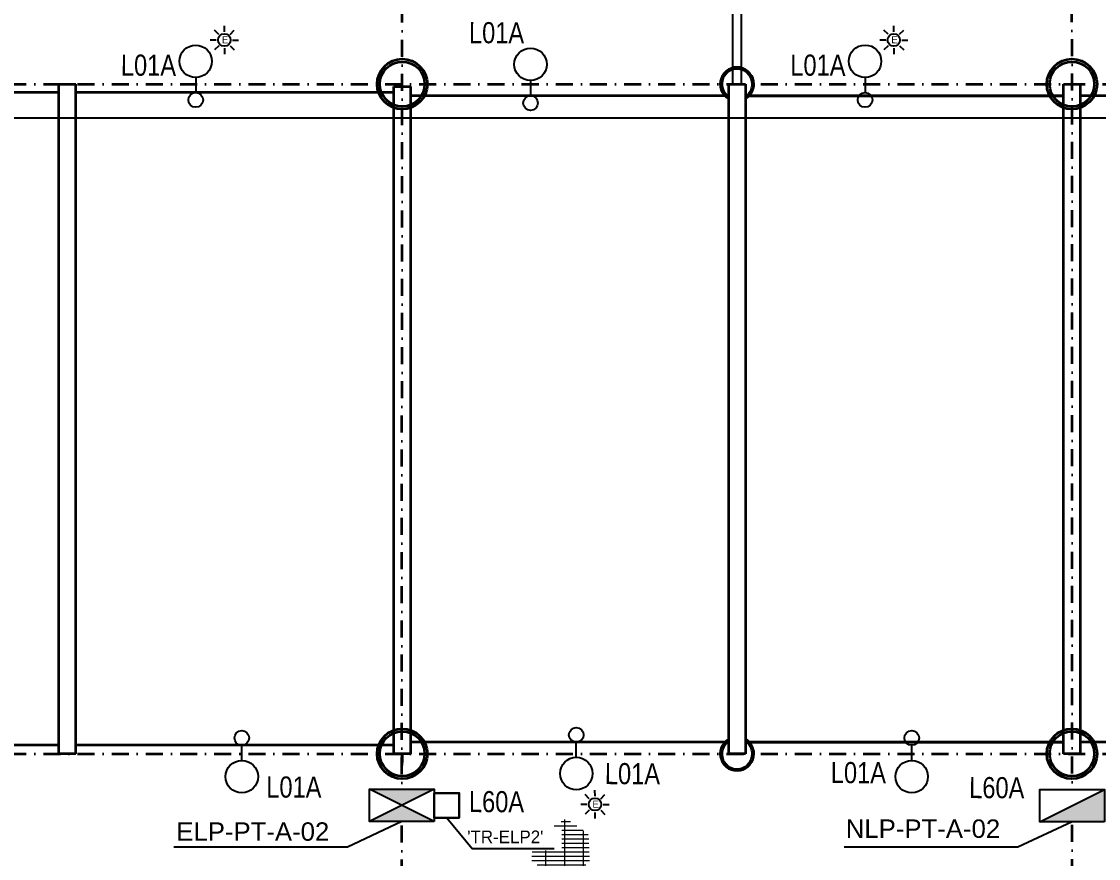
# Model space of a CAD drawing. Header units: inches. Extents: x 3139 to 9140, y 3844 to 6923.
# Drawn here: x 3912 to 4683, y 4996 to 5596 of the extents above; entities that cross this region are included whole.
import ezdxf
from ezdxf.enums import TextEntityAlignment as Align

# ---------------------------------------------------------------- set-up
doc = ezdxf.new("R2010")
doc.units = ezdxf.units.IN
doc.header["$MEASUREMENT"] = 0
doc.linetypes.add('DASHDOT2', pattern=[12.700025, 6.350013, -3.175006, 0, -3.175006])
for name, color, linetype in [('Default', 7, 'Continuous'), ('E-LIGHTING', 41, 'Continuous'), ('POWER', 7, 'Continuous'), ('TF_P_Steel', 7, 'Continuous'), ('TF_S_GRATING', 7, 'Continuous'), ('TRAFO', 7, 'Continuous')]:
    doc.layers.add(name, color=color, linetype=linetype)
doc.layers.add('Level 2', color=7, linetype='Continuous', lineweight=0)
doc.styles.add('Arial', font='arial.ttf')
doc.styles.add('Style-WORKING', font='WORKING.shx')

# ---------------------------------------------------------------- blocks, each defined once
blk = doc.blocks.new('TF_P_ELP_GRATING', base_point=(2.146, 13.23))
at = {"layer": 'TF_S_GRATING', "color": 8, "linetype": 'Continuous', "lineweight": 18}
for p, q in [((2.19, 13.523), (2.19, 12.866)), ((2.37, 13.425), (1.964, 13.425)), ((1.98, 13.435), (1.98, 12.994)), ((2.313, 13.474), (2.034, 13.474)), ((2.4, 13.399), (2.4, 12.99)), ((2.469, 13.328), (1.822, 13.328)), ((2.467, 13.279), (1.824, 13.279)), ((2.426, 13.377), (1.882, 13.377)), ((2.465, 13.23), (1.826, 13.23)), ((2.463, 13.182), (1.828, 13.182)), ((2.462, 13.133), (1.83, 13.133)), ((2.46, 13.084), (1.832, 13.084)), ((2.453, 13.035), (1.912, 13.035)), ((2.396, 12.987), (1.992, 12.987)), ((2.326, 12.938), (2.072, 12.938)), ((2.256, 12.889), (2.152, 12.889))]:
    blk.add_line(p, q, dxfattribs=at)
blk = doc.blocks.new('A$Cdd380a1b')
at = {"layer": 'TF_P_Steel', "color": 8, "linetype": 'Continuous', "lineweight": 35}
for p, q in [((-67.8219, 8.1279), (-67.8233, 8.1279)), ((-67.7125, 8.1279), (-67.7111, 8.1279)), ((-71.5649, 4.3125), (-71.5649, 8.0625)), ((-71.5649, 8.0625), (-71.4695, 8.0625)), ((-71.4695, 4.3125), (-71.4695, 8.0625)), ((-69.6899, 4.3125), (-69.6899, 8.0486)), ((-69.6899, 8.0486), (-69.5945, 8.0486)), ((-69.5945, 4.3125), (-69.5945, 8.0486)), ((-67.8149, 8.0625), (-67.7195, 8.0625)), ((-67.8149, 8.0625), (-67.8149, 4.3125)), ((-67.7195, 8.0625), (-67.7195, 4.3125)), ((-65.9399, 8.0625), (-65.8445, 8.0625)), ((-65.9399, 4.3125), (-65.9399, 8.0625)), ((-65.8445, 4.3125), (-65.8445, 8.0625)), ((-71.5649, 8.0148), (-73.3445, 8.0148)), ((-69.6899, 8.0148), (-71.4695, 8.0148)), ((-67.8149, 7.9977), (-69.5945, 7.9977)), ((-67.8345, 7.9971), (-69.5945, 7.9971)), ((-67.8149, 7.9971), (-67.8233, 7.9971)), ((-65.9399, 7.9977), (-67.7195, 7.9977)), ((-67.7195, 7.9971), (-67.7111, 7.9971)), ((-67.6999, 7.9971), (-65.9399, 7.9971)), ((-64.0649, 7.9977), (-65.8445, 7.9977)), ((-71.5649, 4.3602), (-73.3445, 4.3602)), ((-69.6899, 4.3602), (-71.4695, 4.3602)), ((-67.8345, 4.3779), (-69.5945, 4.3779)), ((-67.8149, 4.3773), (-69.5945, 4.3773)), ((-67.8149, 4.3779), (-67.8233, 4.3779)), ((-67.7195, 4.3779), (-67.7111, 4.3779)), ((-65.9399, 4.3773), (-67.7195, 4.3773)), ((-67.6999, 4.3779), (-65.9399, 4.3779)), ((-64.0649, 4.3773), (-65.8445, 4.3773)), ((-71.4695, 4.3125), (-71.5649, 4.3125)), ((-69.5945, 4.3125), (-69.6899, 4.3125)), ((-69.6422, 4.2477), (-69.6422, 4.3125)), ((-69.6422, 4.3125), (-69.6422, 4.2648)), ((-67.7195, 4.3125), (-67.8149, 4.3125)), ((-65.8445, 4.3125), (-65.9399, 4.3125)), ((-67.8219, 4.246), (-67.8219, 4.2471)), ((-67.7125, 4.246), (-67.7125, 4.2471))]:
    blk.add_line(p, q, dxfattribs=at)
at = {"layer": 'TF_P_Steel', "color": 8, "linetype": 'DASHDOT2', "lineweight": 35, "ltscale": 0.015}
for points in [[(-69.645, -0.3916), (-69.6422, 11.8125)], [(-65.8909, -0.3893), (-65.8922, 11.8125)], [(-76.4334, 8.0625), (-54.6422, 8.0625)], [(-76.4334, 4.3125), (-54.6422, 4.3125)]]:
    blk.add_lwpolyline(points, dxfattribs=at)
at = {"layer": 'TF_P_Steel', "color": 8, "linetype": 'Continuous', "lineweight": 35}
for centre, radius in [((-69.6422, 8.0625), 0.1407), ((-65.8922, 8.0625), 0.1407), ((-69.6422, 8.0625), 0.1253), ((-65.8922, 8.0625), 0.1253), ((-69.6422, 4.3125), 0.1407), ((-69.6422, 4.3125), 0.1253), ((-65.8922, 4.3125), 0.1407), ((-65.8922, 4.3125), 0.1253)]:
    blk.add_circle(centre, radius, dxfattribs=at)
for centre, radius, start, end in [((-67.7672, 8.0625), 0.0938, 0, 239.4693), ((-67.7672, 8.0625), 0.0861, 0, 236.40237), ((-67.7672, 8.0625), 0.0861, 303.59763, 0), ((-67.7672, 8.0625), 0.0938, 300.5307, 0), ((-67.7672, 4.3125), 0.0938, 120.5307, 0), ((-67.7672, 4.3125), 0.0861, 123.59763, 0), ((-67.7672, 4.3125), 0.0938, 0, 59.4693), ((-67.7672, 4.3125), 0.0861, 0, 56.40237)]:
    blk.add_arc(centre, radius, start, end, dxfattribs=at)
at = {"layer": 'Default', "color": 8, "linetype": 'Continuous', "lineweight": 35, "xscale": -0.5, "yscale": 0.5, "zscale": 0.5, "rotation": 180}
blk.add_blockref('TF_P_ELP_GRATING', (-68.7546, 3.7619), dxfattribs=at)
blk = doc.blocks.new('*U43')
at = {"color": 4, "linetype": 'ByBlock', "lineweight": -2}
blk.add_circle((0, 0), 112, dxfattribs=at)
at = {"color": 4, "insert": (589, 376), "char_height": 324, "attachment_point": 1, "rotation": 89.7413, "style": 'Arial'}
blk.add_mtext_dynamic_manual_height_columns('{\\W0.8;L01A}', width=4053.6, gutter_width=4.41, heights=[0], dxfattribs=at)
at = {"color": 8}
blk.add_wipeout([(842, 0), (841, 16), (840, 31), (837, 47), (834, 62), (829, 77), (824, 92), (818, 106), (811, 120), (803, 134), (794, 146), (784, 159), (774, 171), (763, 182), (751, 192), (739, 202), (726, 210), (713, 218), (699, 225), (684, 232), (670, 237), (654, 241), (639, 245), (624, 247), (608, 249), (593, 249), (577, 249), (561, 247), (546, 245), (531, 241), (515, 237), (501, 232), (486, 225), (472, 218), (459, 210), (446, 202), (434, 192), (422, 182), (411, 171), (401, 159), (391, 146), (382, 134), (374, 120), (367, 106), (361, 92), (356, 77), (351, 62), (348, 47), (345, 31), (344, 16), (343, 0), (344, -16), (345, -31), (348, -47), (351, -62), (356, -77), (361, -92), (367, -106), (374, -120), (382, -134), (391, -146), (401, -159), (411, -171), (422, -182), (434, -192), (446, -202), (459, -210), (472, -218), (486, -225), (501, -232), (515, -237), (531, -241), (546, -245), (561, -247), (577, -249), (593, -249), (608, -249), (624, -247), (639, -245), (654, -241), (670, -237), (684, -232), (699, -225), (713, -218), (726, -210), (739, -202), (751, -192), (763, -182), (774, -171), (784, -159), (794, -146), (803, -134), (811, -120), (818, -106), (824, -92), (829, -77), (834, -62), (837, -47), (840, -31), (841, -16)], dxfattribs=at)
at = {"color": 4, "linetype": 'ByBlock', "lineweight": -2}
blk.add_line((343, 0), (112, 0), dxfattribs=at)
blk.add_circle((593, 0), 249, dxfattribs=at)
blk = doc.blocks.new('*U44')
at = {"color": 4, "linetype": 'ByBlock', "lineweight": -2}
blk.add_circle((0, 0), 112, dxfattribs=at)
at = {"color": 4, "insert": (367, -1239), "char_height": 324, "attachment_point": 1, "rotation": 89.7413, "style": 'Arial'}
blk.add_mtext_dynamic_manual_height_columns('{\\W0.8;L01A}', width=4053.6, gutter_width=4.41, heights=[0], dxfattribs=at)
at = {"color": 8}
blk.add_wipeout([(842, 0), (841, 16), (840, 31), (837, 47), (834, 62), (829, 77), (824, 92), (818, 106), (811, 120), (803, 134), (794, 146), (784, 159), (774, 171), (763, 182), (751, 192), (739, 202), (726, 210), (713, 218), (699, 225), (684, 232), (670, 237), (654, 241), (639, 245), (624, 247), (608, 249), (593, 249), (577, 249), (561, 247), (546, 245), (531, 241), (515, 237), (501, 232), (486, 225), (472, 218), (459, 210), (446, 202), (434, 192), (422, 182), (411, 171), (401, 159), (391, 146), (382, 134), (374, 120), (367, 106), (361, 92), (356, 77), (351, 62), (348, 47), (345, 31), (344, 16), (343, 0), (344, -16), (345, -31), (348, -47), (351, -62), (356, -77), (361, -92), (367, -106), (374, -120), (382, -134), (391, -146), (401, -159), (411, -171), (422, -182), (434, -192), (446, -202), (459, -210), (472, -218), (486, -225), (501, -232), (515, -237), (531, -241), (546, -245), (561, -247), (577, -249), (593, -249), (608, -249), (624, -247), (639, -245), (654, -241), (670, -237), (684, -232), (699, -225), (713, -218), (726, -210), (739, -202), (751, -192), (763, -182), (774, -171), (784, -159), (794, -146), (803, -134), (811, -120), (818, -106), (824, -92), (829, -77), (834, -62), (837, -47), (840, -31), (841, -16)], dxfattribs=at)
at = {"color": 4, "linetype": 'ByBlock', "lineweight": -2}
blk.add_line((343, 0), (112, 0), dxfattribs=at)
blk.add_circle((593, 0), 249, dxfattribs=at)
blk = doc.blocks.new('*U47')
at = {"color": 4, "linetype": 'ByBlock', "lineweight": -2}
blk.add_circle((0, 0), 112, dxfattribs=at)
at = {"color": 8}
blk.add_wipeout([(842, 0), (841, 16), (840, 31), (837, 47), (834, 62), (829, 77), (824, 92), (818, 106), (811, 120), (803, 134), (794, 146), (784, 159), (774, 171), (763, 182), (751, 192), (739, 202), (726, 210), (713, 218), (699, 225), (684, 232), (670, 237), (654, 241), (639, 245), (624, 247), (608, 249), (593, 249), (577, 249), (561, 247), (546, 245), (531, 241), (515, 237), (501, 232), (486, 225), (472, 218), (459, 210), (446, 202), (434, 192), (422, 182), (411, 171), (401, 159), (391, 146), (382, 134), (374, 120), (367, 106), (361, 92), (356, 77), (351, 62), (348, 47), (345, 31), (344, 16), (343, 0), (344, -16), (345, -31), (348, -47), (351, -62), (356, -77), (361, -92), (367, -106), (374, -120), (382, -134), (391, -146), (401, -159), (411, -171), (422, -182), (434, -192), (446, -202), (459, -210), (472, -218), (486, -225), (501, -232), (515, -237), (531, -241), (546, -245), (561, -247), (577, -249), (593, -249), (608, -249), (624, -247), (639, -245), (654, -241), (670, -237), (684, -232), (699, -225), (713, -218), (726, -210), (739, -202), (751, -192), (763, -182), (774, -171), (784, -159), (794, -146), (803, -134), (811, -120), (818, -106), (824, -92), (829, -77), (834, -62), (837, -47), (840, -31), (841, -16)], dxfattribs=at)
at = {"color": 4, "linetype": 'ByBlock', "lineweight": -2}
blk.add_line((343, 0), (112, 0), dxfattribs=at)
blk.add_circle((593, 0), 249, dxfattribs=at)
at = {"color": 4, "insert": (1242, 942), "char_height": 324, "attachment_point": 1, "rotation": 269.7413, "style": 'Arial'}
blk.add_mtext_dynamic_manual_height_columns('{\\W0.8;L01A}', width=4053.6, gutter_width=4.41, heights=[0], dxfattribs=at)
blk = doc.blocks.new('*U33')
at = {"color": 3}
for points in [[(-74.79, 24.54), (-77.86, 27.6)], [(-70.72, 26.23), (-70.72, 30.57)], [(-66.64, 24.55), (-63.58, 27.62)], [(-76.47, 20.46), (-80.81, 20.45)], [(-74.78, 16.39), (-77.84, 13.32)], [(-64.95, 20.48), (-60.61, 20.49)]]:
    blk.add_lwpolyline(points, dxfattribs=at)
blk.add_circle((-70.71, 20.47), 4.47, dxfattribs=at)
at = {"color": 4, "linetype": 'ByBlock', "lineweight": -2}
blk.add_circle((-27.71, -0.02), 5.26, dxfattribs=at)
at = {"color": 4, "insert": (-73.41, 18.64), "char_height": 5.03, "attachment_point": 1, "rotation": 89.86226, "style": 'Arial'}
blk.add_mtext_dynamic_manual_height_columns('E', width=62.9163, gutter_width=0.0684, heights=[0], dxfattribs=at)
at = {"color": 8}
blk.add_wipeout([(-67.07, -0.1), (-67.05, -0.83), (-66.98, -1.56), (-66.86, -2.28), (-66.7, -3), (-66.5, -3.7), (-66.25, -4.39), (-65.95, -5.06), (-65.62, -5.71), (-65.25, -6.34), (-64.83, -6.94), (-64.38, -7.52), (-63.9, -8.07), (-63.38, -8.59), (-62.83, -9.07), (-62.25, -9.52), (-61.64, -9.93), (-61.01, -10.3), (-60.36, -10.63), (-59.69, -10.92), (-59, -11.17), (-58.29, -11.37), (-57.58, -11.53), (-56.86, -11.64), (-56.13, -11.71), (-55.4, -11.73), (-54.66, -11.7), (-53.93, -11.63), (-53.21, -11.52), (-52.5, -11.36), (-51.8, -11.15), (-51.11, -10.9), (-50.44, -10.61), (-49.78, -10.28), (-49.15, -9.9), (-48.55, -9.49), (-47.97, -9.04), (-47.42, -8.55), (-46.91, -8.03), (-46.42, -7.48), (-45.98, -6.9), (-45.57, -6.3), (-45.2, -5.67), (-44.86, -5.01), (-44.58, -4.34), (-44.33, -3.65), (-44.13, -2.95), (-43.97, -2.23), (-43.86, -1.51), (-43.79, -0.78), (-43.77, -0.05), (-43.79, 0.68), (-43.86, 1.41), (-43.98, 2.13), (-44.14, 2.85), (-44.34, 3.55), (-44.59, 4.24), (-44.89, 4.91), (-45.22, 5.56), (-45.59, 6.19), (-46.01, 6.79), (-46.46, 7.37), (-46.94, 7.92), (-47.46, 8.44), (-48.01, 8.92), (-48.59, 9.37), (-49.2, 9.78), (-49.83, 10.15), (-50.48, 10.48), (-51.15, 10.77), (-51.84, 11.02), (-52.55, 11.22), (-53.26, 11.38), (-53.98, 11.49), (-54.71, 11.56), (-55.44, 11.58), (-56.18, 11.55), (-56.9, 11.48), (-57.63, 11.37), (-58.34, 11.21), (-59.04, 11), (-59.73, 10.75), (-60.4, 10.46), (-61.06, 10.13), (-61.69, 9.75), (-62.29, 9.34), (-62.87, 8.89), (-63.42, 8.4), (-63.93, 7.88), (-64.41, 7.33), (-64.86, 6.76), (-65.27, 6.15), (-65.64, 5.52), (-65.97, 4.86), (-66.26, 4.19), (-66.51, 3.5), (-66.71, 2.8), (-66.87, 2.08), (-66.98, 1.36), (-67.05, 0.63)], dxfattribs=at)
at = {"color": 4, "linetype": 'ByBlock', "lineweight": -2}
blk.add_line((-43.77, -0.05), (-32.97, -0.03), dxfattribs=at)
at = {"color": 3}
for points in [[(-66.63, 16.4), (-63.56, 13.34)], [(-70.7, 14.71), (-70.69, 10.37)]]:
    blk.add_lwpolyline(points, dxfattribs=at)
at = {"color": 4, "linetype": 'ByBlock', "lineweight": -2}
blk.add_circle((-55.42, -0.07), 11.65, dxfattribs=at)
at = {"color": 4, "insert": (-60.22, -53.64), "char_height": 15.1528, "attachment_point": 1, "rotation": 89.86226, "style": 'Arial'}
blk.add_mtext_dynamic_manual_height_columns('{\\W0.8;L01A}', width=189.5784, gutter_width=0.206, heights=[0], dxfattribs=at)
blk = doc.blocks.new('*U94')
at = {"color": 3}
for points in [[(22.05, 19.23), (22.04, 23.57)], [(17.98, 17.53), (14.9, 20.6)], [(26.13, 17.55), (29.19, 20.62)], [(26.14, 9.4), (29.21, 6.33)], [(27.82, 13.47), (32.16, 13.48)], [(22.07, 7.7), (22.07, 3.36)]]:
    blk.add_lwpolyline(points, dxfattribs=at)
blk.add_circle((22.06, 13.47), 4.47, dxfattribs=at)
at = {"color": 4, "linetype": 'ByBlock', "lineweight": -2}
blk.add_circle((-27.71, -0.02), 5.26, dxfattribs=at)
at = {"color": 4, "attachment_point": 1, "rotation": 89.86226, "style": 'Arial'}
for s, width, gutter_width, insert, char_height in [('{\\W0.8;L01A}', 189.5784, 0.206, (-7.6, 20.55), 15.1528), ('E', 62.9163, 0.0684, (19.36, 11.63), 5.03)]:
    blk.add_mtext_dynamic_manual_height_columns(s, width=width, gutter_width=gutter_width, heights=[0], dxfattribs=dict(at, insert=insert, char_height=char_height))
at = {"color": 8}
blk.add_wipeout([(11.65, 0.07), (11.63, 0.8), (11.56, 1.53), (11.44, 2.25), (11.28, 2.96), (11.08, 3.67), (10.83, 4.35), (10.53, 5.03), (10.2, 5.68), (9.83, 6.31), (9.41, 6.91), (8.96, 7.49), (8.48, 8.04), (7.96, 8.55), (7.41, 9.04), (6.83, 9.48), (6.22, 9.89), (5.59, 10.27), (4.94, 10.6), (4.27, 10.89), (3.58, 11.13), (2.87, 11.34), (2.16, 11.49), (1.44, 11.61), (0.71, 11.67), (-0.02, 11.7), (-0.76, 11.67), (-1.49, 11.6), (-2.21, 11.48), (-2.92, 11.32), (-3.62, 11.12), (-4.31, 10.87), (-4.98, 10.58), (-5.64, 10.24), (-6.27, 9.87), (-6.87, 9.46), (-7.45, 9.01), (-8, 8.52), (-8.51, 8), (-9, 7.45), (-9.44, 6.87), (-9.85, 6.27), (-10.22, 5.63), (-10.56, 4.98), (-10.84, 4.31), (-11.09, 3.62), (-11.29, 2.92), (-11.45, 2.2), (-11.56, 1.48), (-11.63, 0.75), (-11.65, 0.02), (-11.63, -0.71), (-11.56, -1.44), (-11.44, -2.17), (-11.28, -2.88), (-11.08, -3.58), (-10.83, -4.27), (-10.53, -4.94), (-10.2, -5.59), (-9.83, -6.22), (-9.41, -6.83), (-8.96, -7.41), (-8.48, -7.95), (-7.96, -8.47), (-7.41, -8.95), (-6.83, -9.4), (-6.22, -9.81), (-5.59, -10.18), (-4.94, -10.51), (-4.27, -10.8), (-3.58, -11.05), (-2.87, -11.25), (-2.16, -11.41), (-1.44, -11.52), (-0.71, -11.59), (0.02, -11.61), (0.76, -11.59), (1.48, -11.52), (2.21, -11.4), (2.92, -11.24), (3.62, -11.03), (4.31, -10.78), (4.98, -10.49), (5.64, -10.16), (6.27, -9.78), (6.87, -9.37), (7.45, -8.92), (8, -8.44), (8.51, -7.92), (8.99, -7.37), (9.44, -6.79), (9.85, -6.18), (10.22, -5.55), (10.55, -4.9), (10.84, -4.23), (11.09, -3.54), (11.29, -2.83), (11.45, -2.12), (11.56, -1.39), (11.63, -0.67)], dxfattribs=at)
at = {"color": 4, "linetype": 'ByBlock', "lineweight": -2}
blk.add_line((-11.65, 0.02), (-22.45, -0.01), dxfattribs=at)
at = {"color": 3}
for points in [[(16.29, 13.46), (11.96, 13.45)], [(17.99, 9.38), (14.92, 6.31)]]:
    blk.add_lwpolyline(points, dxfattribs=at)
at = {"color": 4, "linetype": 'ByBlock', "lineweight": -2}
blk.add_circle((0, 0.04), 11.65, dxfattribs=at)
blk = doc.blocks.new('LIGHTING PANEL')
at = {"color": 4, "linetype": 'Continuous'}
blk.add_wipeout([(5, -2.5), (-5, -2.5), (-5, 2.5), (5, 2.5)], dxfattribs=at)
h = blk.add_hatch(color=4)
h.dxf.hatch_style = 1
h.paths.add_polyline_path([(-5, -2.5), (5, -2.5), (5, 2.5)])
blk.add_line((-5, -2.5), (5, 2.5), dxfattribs=at)
blk.add_lwpolyline([(5, -2.5), (-5, -2.5), (-5, 2.5), (5, 2.5)], close=True, dxfattribs=at)
blk = doc.blocks.new('EMERGENCY LIGHTING PANEL')
at = {"color": 4}
blk.add_wipeout([(-500, 250), (500, 250), (500, -250), (-500, -250)], dxfattribs=at)
h = blk.add_hatch(color=4)
h.dxf.hatch_style = 1
h.paths.add_polyline_path([(500, 250), (-500, 250), (0, 0)])
h.paths.add_polyline_path([(0, 0), (-500, -250), (500, -250)])
for p, q in [((-500, 250), (500, -250)), ((-500, -250), (500, 250))]:
    blk.add_line(p, q, dxfattribs=at)
blk.add_lwpolyline([(-500, 250), (500, 250), (500, -250), (-500, -250)], close=True, dxfattribs=at)
blk = doc.blocks.new('A$Ccea83b08')
at = {"layer": 'POWER', "color": 4, "xscale": 0.04631210628325753, "yscale": 0.04631210628325753, "zscale": 0.04631210628325753, "rotation": 90}
blk.add_blockref('EMERGENCY LIGHTING PANEL', (-29.59, -719.75), dxfattribs=at)
at = {"layer": 'POWER', "color": 4, "linetype": 'Continuous', "xscale": 4.631210628325753, "yscale": 4.631210628325753, "zscale": 4.631210628325753, "rotation": 270}
blk.add_blockref('LIGHTING PANEL', (-29.66, -1200.1), dxfattribs=at)

msp = doc.modelspace()

# ---------------------------------------------------------------- block references
at = {"xscale": 128, "yscale": 128, "zscale": 128}
msp.add_blockref('A$Cdd380a1b', (13098.63, 4518.8), dxfattribs=at)

# ---------------------------------------------------------------- next in the draw order: linework, layer by layer
at = {"color": 8}
for points in [[(4421.38, 5550.8), (4421.38, 6039.1)], [(4427.48, 5550.8), (4427.48, 6039.1)]]:
    msp.add_lwpolyline(points, dxfattribs=at)
at = {"color": 0}
msp.add_lwpolyline([(3446.21, 5526.58), (4296.2, 5526.58)], dxfattribs=at)

# ---------------------------------------------------------------- next in the draw order: block references
at = {"layer": 'E-LIGHTING', "xscale": 0.04676794374954184, "yscale": 0.04676794374954184, "zscale": 0.04676794374954184}
for name, p, rotation in [('*U47', (4276.4, 5537.23), 90.03390637095421), ('*U43', (4069.42, 5082.16), 270.0339063709542), ('*U44', (4549.59, 5082.16), 270.0339063709542)]:
    msp.add_blockref(name, p, dxfattribs=dict(at, rotation=rotation))
at = {"layer": 'E-LIGHTING', "color": 3, "rotation": 269.9129640520016}
msp.add_blockref('*U94', (4309.16, 5056.65), dxfattribs=at)

# ---------------------------------------------------------------- next in the draw order: texts
at = {"layer": 'Default', "color": 7, "style": 'Arial'}
msp.add_text('ELP-PT-A-02', height=13.2, dxfattribs=at).set_placement((4077.32, 5015.08), align=Align.MIDDLE_CENTER)

# ---------------------------------------------------------------- next in the draw order: wipeouts: each hides what was drawn before it
at = {"color": 3}
msp.add_wipeout([(4273.93, 5017.57), (4298.77, 5017.57), (4298.77, 5001.7), (4273.93, 5001.7)], dxfattribs=at)

# ---------------------------------------------------------------- next in the draw order: linework, layer by layer
at = {"color": 0}
msp.add_lwpolyline([(4296.2, 5526.58), (6110.53, 5526.58), (6295.45, 5526.58), (6295.45, 6126.25), (3629.52, 6126.25), (3629.52, 6126.25), (3444.55, 6126.25), (3444.55, 5864.07)], dxfattribs=at)

# ---------------------------------------------------------------- next in the draw order: block references
at = {"color": 242, "true_color": 0xcd2027, "rotation": 90}
msp.add_blockref('A$Ccea83b08', (3464.43, 5063.4), dxfattribs=at)

# ---------------------------------------------------------------- next in the draw order: texts
at = {"layer": 'Level 2', "color": 7, "linetype": 'Continuous', "lineweight": 0, "style": 'Style-WORKING'}
msp.add_text("'TR-ELP2'", height=9.081, dxfattribs=at).set_placement((4231.04, 5015.82), align=Align.TOP_LEFT)

# ---------------------------------------------------------------- next in the draw order: linework, layer by layer
at = {"layer": 'POWER'}
for points in [[(4216.32, 5024.93), (4234.45, 5002.85), (4293.3, 5002.85)], [(4184.18, 5022.23), (4145.23, 5003.97), (4020.78, 5003.97)], [(4664.53, 5022.15), (4625.58, 5003.9), (4501.13, 5003.9)]]:
    msp.add_lwpolyline(points, dxfattribs=at)
at = {"layer": 'TRAFO', "color": 2, "linetype": 'Continuous', "lineweight": 30}
msp.add_3dface([(4207.33, 5042.69), (4225.31, 5042.69), (4225.31, 5024.93), (4207.33, 5024.93)], dxfattribs=at)

# ---------------------------------------------------------------- next in the draw order: block references
at = {"layer": 'E-LIGHTING', "color": 3, "rotation": 269.9129640520016}
for p in [(4036.37, 5511.72), (4516.15, 5511.73)]:
    msp.add_blockref('*U33', p, dxfattribs=at)

# ---------------------------------------------------------------- next in the draw order: texts
at = {"color": 4, "style": 'Arial', "width": 0.8}
for p in [(4590.77, 5039.04), (4232.22, 5029.01)]:
    msp.add_text('L60A', height=15.153, rotation=359.77523, dxfattribs=at).set_placement(p)
at = {"layer": 'Default', "color": 7, "style": 'Arial'}
msp.add_text('NLP-PT-A-02', height=13.2, dxfattribs=at).set_placement((4557.67, 5017.16), align=Align.MIDDLE_CENTER)

doc.saveas('drawing.dxf')
